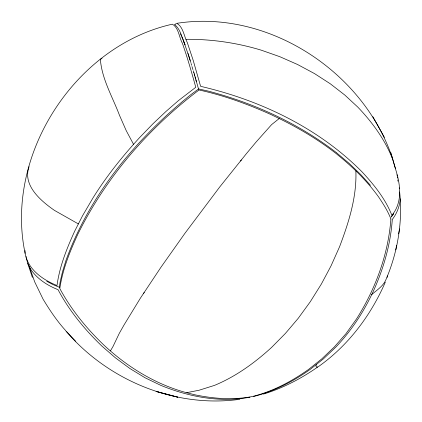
<?xml version="1.0" encoding="UTF-8"?>
<svg xmlns="http://www.w3.org/2000/svg" width="422" height="422" viewBox="0 0 422 422"><rect width="100%" height="100%" fill="white"/><g stroke="black" fill="none" stroke-linecap="round" stroke-linejoin="round"><path stroke-width="0.63" d="M316.173 364.634L316.052 366.518L317.038 367.309L319.248 366.038C348.635 345.001 370.954 315.213 385.297 282.212M371.56 294.714C376.809 290.062 383.371 286.2 386.067 279.348C397.688 252.061 402.889 221.539 399.629 191.984M400.251 198.889C399.718 206.369 396.828 213.553 392.291 219.487C390.624 243.689 383.92 267.411 374.087 289.518C364.608 310.587 351.89 330.215 335.949 346.974L323.421 358.853L310.402 369.229C293.285 381.504 273.952 391.394 253.564 396.501M59.254 287.836L60.193 281.717L62.424 272.074L65.959 260.511M395.783 249.924L396.627 245.272M398.637 233.862L399.539 228.872M387.079 277.449L387.438 275.84M29.065 166.716C22.303 185.369 40.955 200.988 54.475 210.399L78.371 223.918M66.09 260.126C90.034 194.025 136.712 137.989 191.14 94.433L198.63 88.926L208.151 91.078C254.155 103.158 298.38 123.382 336.16 152.447M110.469 350.809L113.006 346.515L119.284 333.364L123.941 325.13L140.389 298.175L161.046 267.11L184.915 233.329L219.72 186.983L246.237 153.851L256.154 141.971L271.636 124.59L279.164 118.577M143.564 293.48L144.203 292.493M391.521 216.597L393.51 213.769M391.152 217.119L393.441 213.87M240.566 160.988L241.373 160.007M174.755 24.703L176.275 23.484M263.423 394.09C282.729 388.224 300.807 378.782 317.344 367.293L317.333 367.013M186.809 392.634L198.989 390.26L214.455 385.402C235.798 376.561 254.698 362.878 271.657 347.353L285.293 333.528L289.714 328.363L298.27 318.251L310.323 301.683L321.327 284.09L327.604 272.343L331.091 265.733L339.525 246.859C348.683 222.642 356.848 197.174 355.878 170.979M102.045 58.363L101.259 58.452L100.42 60.082C102.14 79.626 112.716 97.276 119.516 115.38L126.257 130.699L133.568 144.371M239.854 399.302C175.162 408.306 108.185 380.412 65.996 331.175M186.06 39.304C211.512 39.104 236.89 42.764 261.26 50.176L279.744 56.664L297.557 64.503L314.49 73.576L330.294 83.788L344.742 94.997L357.698 107.009C372.236 122.143 384.801 139.381 392.571 158.994L396.801 173.263L397.144 175.636M58.98 287.113L53.889 285.024M249.318 397.44L249.966 397.186C219.909 402.883 188.687 396.791 160.703 385.318L145.131 377.817L130.002 368.585L115.575 357.962L102.071 346.262C84.769 329.677 69.335 310.887 58.046 289.671C47.417 285.509 37.363 279.011 30.817 269.479L27.768 263.528L26.338 257.99M174.771 24.676C180.621 29.376 181.824 37.864 184.899 44.363M46.763 281.295L53.33 284.787M336.387 152.622L349.427 163.625L360.821 174.624L370.479 185.348M75.496 341.118L66.723 331.713M65.837 330.764C57.054 321.158 49.785 310.26 43.06 299.14L34.688 281.88L29.376 266.662M392.782 159.279C364.323 72.157 268.418 8.904 176.797 23.342C183.29 26.866 184.018 36.387 187.273 42.495L193.197 60.367L200.608 86.331C260.437 100.209 318.531 127.95 362.087 171.907C374.019 184.783 385.418 198.804 391.869 215.325C401.575 203.8 400.742 188.486 397.223 174.713M372.858 116.699L384.458 137.445M180.51 33.829L181.228 35.501M181.708 36.614L182.42 38.281M182.425 37.806L185.084 44.864M183.317 40.581L183.971 42.327M184.641 44.099L187.938 53.583M27.768 263.528L32.399 277.454M187.938 53.198L190.902 62.556M188.138 54.174L190.106 60.388M191.087 63.495L191.63 65.32M191.994 66.539L192.901 69.583M193.265 70.801L193.809 72.626M399.439 188.55L399.223 187.822M390.867 152.706L395.414 168.441M193.83 72.352L198.63 89.39M194.162 73.829L194.669 75.617M195.006 76.809L195.513 78.592M195.845 79.784L196.351 81.573M25.093 253.216C27.783 269.431 42.759 279.807 57.007 285.525C59.549 266.482 66.808 248.426 74.736 231.061L82.527 215.779L92.919 198.045C106.318 176.465 122.248 156.583 139.36 137.852L152.996 123.736L166.068 111.366L178.364 100.668L195.771 87.285C191.725 72.552 187.479 57.861 182.457 43.424C179.086 37.547 178.796 27.71 172.355 24.191C74.731 45.961 4.473 155.354 25.093 253.216L25.062 250.573M397.756 179.888L397.941 181.138M397.313 176.823L397.482 178.015M26.138 256.507L26.148 257.267M390.899 219.013C388.235 254.577 375.485 289.001 356.474 319.021L345.971 333.681L334.245 347.037L321.68 358.969L308.619 369.392C291.565 381.477 272.717 391.547 252.309 396.511C233.044 400.309 213.084 398.669 194.004 394.617L192.179 394.111C159.099 386.447 129.211 368.57 104.466 345.613L104.092 345.291C86.71 328.643 71.228 309.769 59.808 288.516C62.561 269.531 69.873 251.533 77.848 234.21C105.875 177.367 148.555 128.061 199.047 89.986C224.019 95.456 248.157 104.266 271.425 114.768L273.514 115.797C295.711 126.236 317.017 138.674 336.387 153.766L337.938 155.08C353.093 167.302 367.124 181.054 378.545 196.874C383.255 203.9 387.876 211.079 390.899 219.013M172.092 395.657L156.119 391.437L177.731 397.171L172.092 395.657"/></g></svg>
